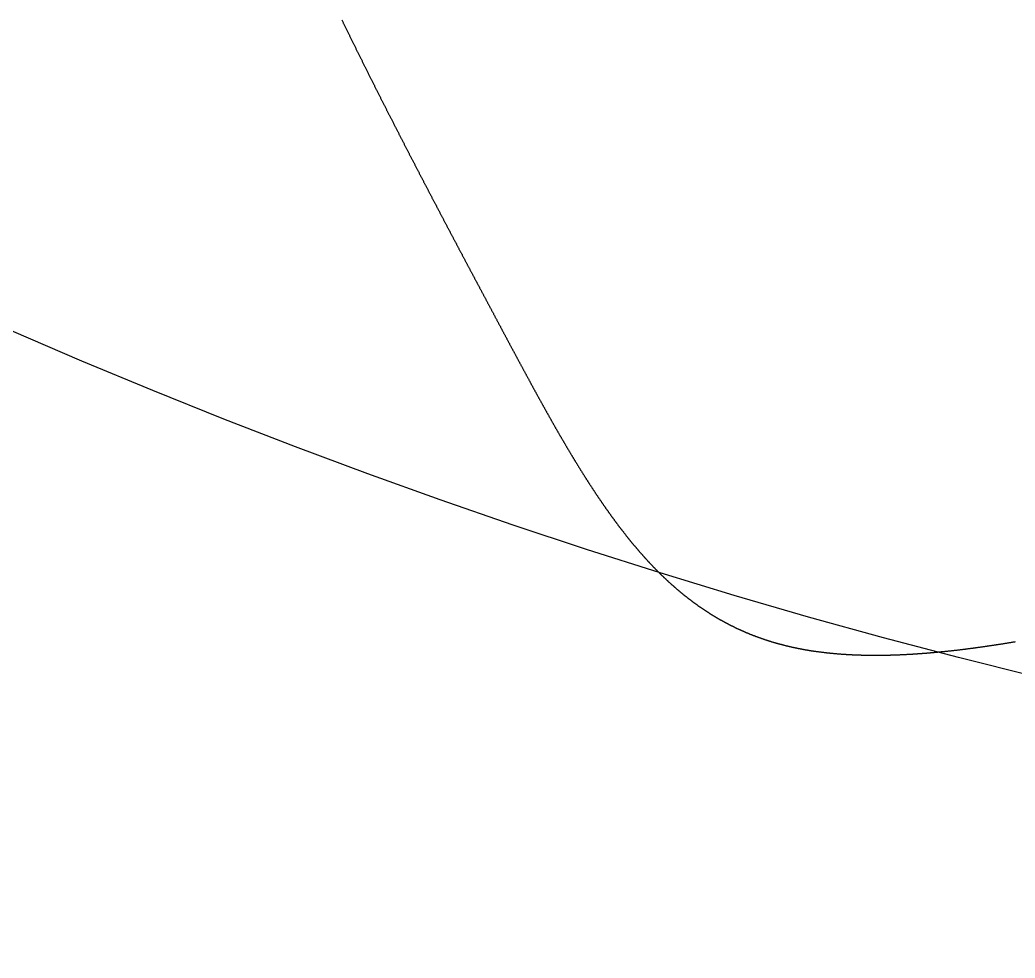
# Model space of a CAD drawing. Header units: millimetres. Extents: x 88 to 97873, y 32 to 55088.
# Drawn here: x 48741.762 to 48743.567, y 5017.401 to 5019.103 of the extents above; entities that cross this region are included whole.
import ezdxf

# ---------------------------------------------------------------- set-up
doc = ezdxf.new("R2010")
doc.units = ezdxf.units.MM
doc.header["$LTSCALE"] = 0.3

msp = doc.modelspace()

# ---------------------------------------------------------------- linework, layer by layer
msp.add_lwpolyline([(48742.3456, 5019.1029), (48742.3462, 5019.1017), (48742.3468, 5019.1006), (48742.3473, 5019.0994), (48742.3479, 5019.0982), (48742.3485, 5019.097), (48742.3491, 5019.0959), (48742.3496, 5019.0947), (48742.3502, 5019.0935), (48742.3508, 5019.0924), (48742.3513, 5019.0912), (48742.3519, 5019.09), (48742.3525, 5019.0888), (48742.3531, 5019.0877), (48742.3536, 5019.0865), (48742.3542, 5019.0853), (48742.3548, 5019.0841), (48742.3554, 5019.083), (48742.3559, 5019.0818), (48742.3565, 5019.0806), (48742.3571, 5019.0795), (48742.3577, 5019.0783), (48742.3582, 5019.0771), (48742.3588, 5019.076), (48742.3594, 5019.0748), (48742.3599, 5019.0736), (48742.3605, 5019.0725), (48742.3611, 5019.0713), (48742.3617, 5019.0701), (48742.3622, 5019.069), (48742.3628, 5019.0678), (48742.3634, 5019.0666), (48742.364, 5019.0655), (48742.3645, 5019.0643), (48742.3651, 5019.0631), (48742.3657, 5019.062), (48742.3663, 5019.0608), (48742.3668, 5019.0596), (48742.3674, 5019.0585), (48742.368, 5019.0573), (48742.3686, 5019.0561), (48742.3691, 5019.055), (48742.3697, 5019.0538), (48742.3703, 5019.0527), (48742.3709, 5019.0515), (48742.3714, 5019.0503), (48742.372, 5019.0492), (48742.3726, 5019.048), (48742.3732, 5019.0469), (48742.3737, 5019.0457), (48742.3743, 5019.0445), (48742.3749, 5019.0434), (48742.3755, 5019.0422), (48742.376, 5019.0411), (48742.3766, 5019.0399), (48742.3772, 5019.0387), (48742.3778, 5019.0376), (48742.3783, 5019.0364), (48742.3789, 5019.0353), (48742.3795, 5019.0341), (48742.3801, 5019.033), (48742.3806, 5019.0318), (48742.3812, 5019.0306), (48742.3818, 5019.0295), (48742.3824, 5019.0283), (48742.3829, 5019.0272), (48742.3835, 5019.026), (48742.3841, 5019.0249), (48742.3846, 5019.0237), (48742.3852, 5019.0226), (48742.3858, 5019.0214), (48742.3864, 5019.0203), (48742.3869, 5019.0191), (48742.3875, 5019.018), (48742.3881, 5019.0168), (48742.3887, 5019.0156), (48742.3892, 5019.0145), (48742.3898, 5019.0133), (48742.3904, 5019.0122), (48742.391, 5019.011), (48742.3915, 5019.0099), (48742.3921, 5019.0087), (48742.3927, 5019.0076), (48742.3933, 5019.0064), (48742.3938, 5019.0053), (48742.3944, 5019.0042), (48742.395, 5019.003), (48742.3956, 5019.0019), (48742.3961, 5019.0007), (48742.3967, 5018.9996), (48742.3973, 5018.9984), (48742.3979, 5018.9973), (48742.3984, 5018.9961), (48742.399, 5018.995), (48742.3996, 5018.9938), (48742.4002, 5018.9927), (48742.4007, 5018.9915), (48742.4013, 5018.9904), (48742.4019, 5018.9893), (48742.4025, 5018.9881), (48742.403, 5018.987), (48742.4036, 5018.9858), (48742.4042, 5018.9847), (48742.4048, 5018.9835), (48742.4053, 5018.9824), (48742.4059, 5018.9813), (48742.4065, 5018.9801), (48742.4071, 5018.979), (48742.4076, 5018.9778), (48742.4082, 5018.9767), (48742.4088, 5018.9756), (48742.4094, 5018.9744), (48742.4099, 5018.9733), (48742.4105, 5018.9722), (48742.4111, 5018.971), (48742.4117, 5018.9699), (48742.4122, 5018.9687), (48742.4128, 5018.9676), (48742.4134, 5018.9665), (48742.4139, 5018.9653), (48742.4145, 5018.9642), (48742.4151, 5018.9631), (48742.4157, 5018.9619), (48742.4162, 5018.9608), (48742.4168, 5018.9597), (48742.4174, 5018.9585), (48742.418, 5018.9574), (48742.4185, 5018.9563), (48742.4191, 5018.9551), (48742.4197, 5018.954), (48742.4203, 5018.9529), (48742.4208, 5018.9517), (48742.4214, 5018.9506), (48742.422, 5018.9495), (48742.4226, 5018.9483), (48742.4231, 5018.9472), (48742.4237, 5018.9461), (48742.4243, 5018.9449), (48742.4248, 5018.9438), (48742.4254, 5018.9427), (48742.426, 5018.9416), (48742.4266, 5018.9404), (48742.4271, 5018.9393), (48742.4277, 5018.9382), (48742.4283, 5018.9371), (48742.4289, 5018.9359), (48742.4294, 5018.9348), (48742.43, 5018.9337), (48742.4306, 5018.9326), (48742.4312, 5018.9314), (48742.4317, 5018.9303), (48742.4323, 5018.9292), (48742.4329, 5018.9281), (48742.4334, 5018.9269), (48742.434, 5018.9258), (48742.4346, 5018.9247), (48742.4352, 5018.9236), (48742.4357, 5018.9224), (48742.4363, 5018.9213), (48742.4369, 5018.9202), (48742.4374, 5018.9191), (48742.438, 5018.918), (48742.4386, 5018.9168), (48742.4392, 5018.9157), (48742.4397, 5018.9146), (48742.4403, 5018.9135), (48742.4409, 5018.9124), (48742.4414, 5018.9113), (48742.442, 5018.9101), (48742.4426, 5018.909), (48742.4432, 5018.9079), (48742.4437, 5018.9068), (48742.4443, 5018.9057), (48742.4449, 5018.9046), (48742.4454, 5018.9034), (48742.446, 5018.9023), (48742.4466, 5018.9012), (48742.4472, 5018.9001), (48742.4477, 5018.899), (48742.4483, 5018.8979), (48742.4489, 5018.8968), (48742.4494, 5018.8956), (48742.45, 5018.8945), (48742.4506, 5018.8934), (48742.4512, 5018.8923), (48742.4517, 5018.8912), (48742.4523, 5018.8901), (48742.4529, 5018.889), (48742.4534, 5018.8879), (48742.454, 5018.8868), (48742.4546, 5018.8857), (48742.4551, 5018.8846), (48742.4557, 5018.8834), (48742.4563, 5018.8823), (48742.4569, 5018.8812), (48742.4574, 5018.8801), (48742.458, 5018.879), (48742.4586, 5018.8779), (48742.4591, 5018.8768), (48742.4597, 5018.8757), (48742.4603, 5018.8746), (48742.4608, 5018.8735), (48742.4614, 5018.8724), (48742.462, 5018.8713), (48742.4625, 5018.8702), (48742.4631, 5018.8691), (48742.4637, 5018.868), (48742.4643, 5018.8669), (48742.4648, 5018.8658), (48742.4654, 5018.8647), (48742.466, 5018.8636), (48742.4665, 5018.8625), (48742.4671, 5018.8614), (48742.4677, 5018.8603), (48742.4682, 5018.8592), (48742.4688, 5018.8581), (48742.4694, 5018.857), (48742.4699, 5018.8559), (48742.4705, 5018.8548), (48742.4711, 5018.8537), (48742.4716, 5018.8526), (48742.4722, 5018.8515), (48742.4728, 5018.8504), (48742.4733, 5018.8493), (48742.4739, 5018.8482), (48742.4745, 5018.8471), (48742.475, 5018.846), (48742.4756, 5018.8449), (48742.4762, 5018.8438), (48742.4767, 5018.8428), (48742.4773, 5018.8417), (48742.4779, 5018.8406), (48742.4784, 5018.8395), (48742.479, 5018.8384), (48742.4796, 5018.8373), (48742.4801, 5018.8362), (48742.4807, 5018.8351), (48742.4813, 5018.834), (48742.4818, 5018.8329), (48742.4824, 5018.8319), (48742.4829, 5018.8308), (48742.4835, 5018.8297), (48742.4841, 5018.8286), (48742.4846, 5018.8275), (48742.4852, 5018.8264), (48742.4858, 5018.8253), (48742.4863, 5018.8243), (48742.4869, 5018.8232), (48742.4875, 5018.8221), (48742.488, 5018.821), (48742.4886, 5018.8199), (48742.4892, 5018.8188), (48742.4897, 5018.8178), (48742.4903, 5018.8167), (48742.4908, 5018.8156), (48742.4914, 5018.8145), (48742.492, 5018.8134), (48742.4925, 5018.8124), (48742.4931, 5018.8113), (48742.4937, 5018.8102), (48742.4942, 5018.8091), (48742.4948, 5018.808), (48742.4953, 5018.807), (48742.4959, 5018.8059), (48742.4965, 5018.8048), (48742.497, 5018.8037), (48742.4976, 5018.8027), (48742.4982, 5018.8016), (48742.4987, 5018.8005), (48742.4993, 5018.7994), (48742.4998, 5018.7984), (48742.5004, 5018.7973), (48742.501, 5018.7962), (48742.5015, 5018.7951), (48742.5021, 5018.7941), (48742.5026, 5018.793), (48742.5032, 5018.7919), (48742.5038, 5018.7908), (48742.5043, 5018.7898), (48742.5049, 5018.7887), (48742.5054, 5018.7876), (48742.506, 5018.7866), (48742.5066, 5018.7855), (48742.5071, 5018.7844), (48742.5077, 5018.7834), (48742.5082, 5018.7823), (48742.5088, 5018.7812), (48742.5093, 5018.7802), (48742.5099, 5018.7791), (48742.5105, 5018.778), (48742.511, 5018.777), (48742.5116, 5018.7759), (48742.5121, 5018.7748), (48742.5127, 5018.7738), (48742.5133, 5018.7727), (48742.5138, 5018.7717), (48742.5144, 5018.7706), (48742.5149, 5018.7695), (48742.5155, 5018.7685), (48742.516, 5018.7674), (48742.5166, 5018.7663), (48742.5172, 5018.7653), (48742.5177, 5018.7642), (48742.5183, 5018.7632), (48742.5188, 5018.7621), (48742.5194, 5018.7611), (48742.5199, 5018.76), (48742.5205, 5018.7589), (48742.521, 5018.7579), (48742.5216, 5018.7568), (48742.5221, 5018.7558), (48742.5227, 5018.7547), (48742.5233, 5018.7537), (48742.5238, 5018.7526), (48742.5244, 5018.7516), (48742.5249, 5018.7505), (48742.5255, 5018.7494), (48742.526, 5018.7484), (48742.5266, 5018.7473), (48742.5271, 5018.7463), (48742.5277, 5018.7452), (48742.5282, 5018.7442), (48742.5288, 5018.7431), (48742.5293, 5018.7421), (48742.5299, 5018.741), (48742.5304, 5018.74), (48742.531, 5018.7389), (48742.5316, 5018.7379), (48742.5321, 5018.7368), (48742.5327, 5018.7358), (48742.5332, 5018.7348), (48742.5338, 5018.7337), (48742.5343, 5018.7327), (48742.5349, 5018.7316), (48742.5354, 5018.7306), (48742.536, 5018.7295), (48742.5365, 5018.7285), (48742.5371, 5018.7274), (48742.5376, 5018.7264), (48742.5382, 5018.7254), (48742.5387, 5018.7243), (48742.5393, 5018.7233), (48742.5398, 5018.7222), (48742.5404, 5018.7212), (48742.5409, 5018.7202), (48742.5415, 5018.7191), (48742.542, 5018.7181), (48742.5425, 5018.7171), (48742.5431, 5018.716), (48742.5436, 5018.715), (48742.5442, 5018.7139), (48742.5447, 5018.7129), (48742.5453, 5018.7119), (48742.5458, 5018.7108), (48742.5464, 5018.7098), (48742.5469, 5018.7088), (48742.5475, 5018.7077), (48742.548, 5018.7067), (48742.5486, 5018.7057), (48742.5491, 5018.7046), (48742.5497, 5018.7036), (48742.5502, 5018.7026), (48742.5507, 5018.7015), (48742.5513, 5018.7005), (48742.5518, 5018.6995), (48742.5524, 5018.6985), (48742.5529, 5018.6974), (48742.5535, 5018.6964), (48742.554, 5018.6954), (48742.5546, 5018.6943), (48742.5551, 5018.6933), (48742.5556, 5018.6923), (48742.5562, 5018.6913), (48742.5567, 5018.6902), (48742.5573, 5018.6892), (48742.5578, 5018.6882), (48742.5583, 5018.6872), (48742.5589, 5018.6862), (48742.5594, 5018.6851), (48742.56, 5018.6841), (48742.5605, 5018.6831), (48742.5611, 5018.6821), (48742.5616, 5018.681), (48742.5621, 5018.68), (48742.5627, 5018.679), (48742.5632, 5018.678), (48742.5638, 5018.677), (48742.5643, 5018.676), (48742.5648, 5018.6749), (48742.5654, 5018.6739), (48742.5659, 5018.6729), (48742.5665, 5018.6719), (48742.567, 5018.6709), (48742.5675, 5018.6699), (48742.5681, 5018.6688), (48742.5686, 5018.6678), (48742.5691, 5018.6668), (48742.5697, 5018.6658), (48742.5702, 5018.6648), (48742.5708, 5018.6638), (48742.5713, 5018.6628), (48742.5718, 5018.6618), (48742.5724, 5018.6608), (48742.5729, 5018.6597), (48742.5734, 5018.6587), (48742.574, 5018.6577), (48742.5745, 5018.6567), (48742.575, 5018.6557), (48742.5756, 5018.6547), (48742.5761, 5018.6537), (48742.5766, 5018.6527), (48742.5772, 5018.6517), (48742.5777, 5018.6507), (48742.5782, 5018.6497), (48742.5788, 5018.6487), (48742.5793, 5018.6477), (48742.5798, 5018.6467), (48742.5804, 5018.6457), (48742.5809, 5018.6447), (48742.5814, 5018.6437), (48742.582, 5018.6427), (48742.5825, 5018.6417), (48742.583, 5018.6407), (48742.5836, 5018.6397), (48742.5841, 5018.6387), (48742.5846, 5018.6377), (48742.5852, 5018.6367), (48742.5857, 5018.6357), (48742.5862, 5018.6347), (48742.5867, 5018.6337), (48742.5873, 5018.6327), (48742.5878, 5018.6317), (48742.5883, 5018.6307), (48742.5889, 5018.6297), (48742.5894, 5018.6287), (48742.5899, 5018.6277), (48742.5904, 5018.6267), (48742.591, 5018.6258), (48742.5915, 5018.6248), (48742.592, 5018.6238), (48742.5926, 5018.6228), (48742.5931, 5018.6218), (48742.5936, 5018.6208), (48742.5941, 5018.6198), (48742.5947, 5018.6188), (48742.5952, 5018.6178), (48742.5957, 5018.6169), (48742.5962, 5018.6159), (48742.5968, 5018.6149), (48742.5973, 5018.6139), (48742.5978, 5018.6129), (48742.5983, 5018.6119), (48742.5989, 5018.611), (48742.5994, 5018.61), (48742.5999, 5018.609), (48742.6004, 5018.608), (48742.6009, 5018.607), (48742.6015, 5018.6061), (48742.602, 5018.6051), (48742.6025, 5018.6041), (48742.603, 5018.6031), (48742.6035, 5018.6021), (48742.6041, 5018.6012), (48742.6046, 5018.6002), (48742.6051, 5018.5992), (48742.6056, 5018.5982), (48742.6061, 5018.5973), (48742.6067, 5018.5963), (48742.6072, 5018.5953), (48742.6077, 5018.5943), (48742.6082, 5018.5934), (48742.6087, 5018.5924), (48742.6093, 5018.5914), (48742.6098, 5018.5905), (48742.6103, 5018.5895), (48742.6108, 5018.5885), (48742.6113, 5018.5875), (48742.6118, 5018.5866), (48742.6124, 5018.5856), (48742.6129, 5018.5846), (48742.6134, 5018.5837), (48742.6139, 5018.5827), (48742.6144, 5018.5817), (48742.6149, 5018.5808), (48742.6155, 5018.5798), (48742.616, 5018.5788), (48742.6165, 5018.5779), (48742.617, 5018.5769), (48742.6175, 5018.576), (48742.618, 5018.575), (48742.6185, 5018.574), (48742.619, 5018.5731), (48742.6196, 5018.5721), (48742.6201, 5018.5712), (48742.6206, 5018.5702), (48742.6211, 5018.5692), (48742.6216, 5018.5683), (48742.6221, 5018.5673), (48742.6226, 5018.5664), (48742.6231, 5018.5654), (48742.6236, 5018.5645), (48742.6242, 5018.5635), (48742.6247, 5018.5625), (48742.6252, 5018.5616), (48742.6257, 5018.5606), (48742.6262, 5018.5597), (48742.6267, 5018.5587), (48742.6272, 5018.5578), (48742.6277, 5018.5568), (48742.6282, 5018.5559), (48742.6287, 5018.5549), (48742.6292, 5018.554), (48742.6297, 5018.553), (48742.6302, 5018.5521), (48742.6307, 5018.5511), (48742.6312, 5018.5502), (48742.6318, 5018.5492), (48742.6323, 5018.5483), (48742.6328, 5018.5474), (48742.6333, 5018.5464), (48742.6338, 5018.5455), (48742.6343, 5018.5445), (48742.6348, 5018.5436), (48742.6353, 5018.5426), (48742.6358, 5018.5417), (48742.6363, 5018.5408), (48742.6368, 5018.5398), (48742.6373, 5018.5389), (48742.6378, 5018.5379), (48742.6383, 5018.537), (48742.6388, 5018.5361), (48742.6393, 5018.5351), (48742.6398, 5018.5342), (48742.6403, 5018.5333), (48742.6408, 5018.5323), (48742.6413, 5018.5314), (48742.6418, 5018.5304), (48742.6423, 5018.5295), (48742.6428, 5018.5286), (48742.6433, 5018.5277), (48742.6438, 5018.5267), (48742.6443, 5018.5258), (48742.6448, 5018.5249), (48742.6453, 5018.5239), (48742.6458, 5018.523), (48742.6463, 5018.5221), (48742.6468, 5018.5211), (48742.6472, 5018.5202), (48742.6477, 5018.5193), (48742.6482, 5018.5184), (48742.6487, 5018.5174), (48742.6492, 5018.5165), (48742.6497, 5018.5156), (48742.6502, 5018.5147), (48742.6507, 5018.5137), (48742.6512, 5018.5128), (48742.6517, 5018.5119), (48742.6522, 5018.511), (48742.6527, 5018.51), (48742.6532, 5018.5091), (48742.6537, 5018.5082), (48742.6542, 5018.5073), (48742.6547, 5018.5064), (48742.6551, 5018.5055), (48742.6556, 5018.5045), (48742.6561, 5018.5036), (48742.6566, 5018.5027), (48742.6571, 5018.5018), (48742.6576, 5018.5009), (48742.6581, 5018.5), (48742.6586, 5018.499), (48742.6591, 5018.4981), (48742.6596, 5018.4972), (48742.66, 5018.4963), (48742.6605, 5018.4954), (48742.661, 5018.4945), (48742.6615, 5018.4936), (48742.662, 5018.4927), (48742.6625, 5018.4918), (48742.663, 5018.4908), (48742.6635, 5018.4899), (48742.664, 5018.489), (48742.6644, 5018.4881), (48742.6649, 5018.4872), (48742.6654, 5018.4863), (48742.6659, 5018.4854), (48742.6664, 5018.4845), (48742.6669, 5018.4836), (48742.6674, 5018.4827), (48742.6678, 5018.4818), (48742.6683, 5018.4809), (48742.6688, 5018.48), (48742.6693, 5018.4791), (48742.6698, 5018.4782), (48742.6703, 5018.4773), (48742.6707, 5018.4764), (48742.6712, 5018.4755), (48742.6717, 5018.4746), (48742.6722, 5018.4737), (48742.6727, 5018.4728), (48742.6732, 5018.4719), (48742.6736, 5018.471), (48742.6741, 5018.4701), (48742.6746, 5018.4692), (48742.6751, 5018.4683), (48742.6756, 5018.4674), (48742.6761, 5018.4666), (48742.6765, 5018.4657), (48742.677, 5018.4648), (48742.6775, 5018.4639), (48742.678, 5018.463), (48742.6785, 5018.4621), (48742.6789, 5018.4612), (48742.6794, 5018.4603), (48742.6799, 5018.4594), (48742.6804, 5018.4586), (48742.6809, 5018.4577), (48742.6813, 5018.4568), (48742.6818, 5018.4559), (48742.6823, 5018.455), (48742.6828, 5018.4541), (48742.6833, 5018.4533), (48742.6837, 5018.4524), (48742.6842, 5018.4515), (48742.6847, 5018.4506), (48742.6852, 5018.4497), (48742.6857, 5018.4489), (48742.6861, 5018.448), (48742.6866, 5018.4471), (48742.6871, 5018.4462), (48742.6876, 5018.4453), (48742.688, 5018.4445), (48742.6885, 5018.4436), (48742.689, 5018.4427), (48742.6895, 5018.4418), (48742.6899, 5018.441), (48742.6904, 5018.4401), (48742.6909, 5018.4392), (48742.6914, 5018.4384), (48742.6918, 5018.4375), (48742.6923, 5018.4366), (48742.6928, 5018.4357), (48742.6933, 5018.4349), (48742.6937, 5018.434), (48742.6942, 5018.4331), (48742.6947, 5018.4323), (48742.6952, 5018.4314), (48742.6956, 5018.4305), (48742.6961, 5018.4297), (48742.6966, 5018.4288), (48742.6971, 5018.428), (48742.6975, 5018.4271), (48742.698, 5018.4262), (48742.6985, 5018.4254), (48742.699, 5018.4245), (48742.6994, 5018.4236), (48742.6999, 5018.4228), (48742.7004, 5018.4219), (48742.7009, 5018.4211), (48742.7013, 5018.4202), (48742.7018, 5018.4194), (48742.7023, 5018.4185), (48742.7027, 5018.4176), (48742.7032, 5018.4168), (48742.7037, 5018.4159), (48742.7042, 5018.4151), (48742.7046, 5018.4142), (48742.7051, 5018.4134), (48742.7056, 5018.4125), (48742.706, 5018.4117), (48742.7065, 5018.4108), (48742.707, 5018.41), (48742.7075, 5018.4091), (48742.7079, 5018.4083), (48742.7084, 5018.4074), (48742.7089, 5018.4066), (48742.7093, 5018.4057), (48742.7098, 5018.4049), (48742.7103, 5018.404), (48742.7107, 5018.4032), (48742.7112, 5018.4023), (48742.7117, 5018.4015), (48742.7122, 5018.4007), (48742.7126, 5018.3998), (48742.7131, 5018.399), (48742.7136, 5018.3981), (48742.714, 5018.3973), (48742.7145, 5018.3964), (48742.715, 5018.3956), (48742.7154, 5018.3948), (48742.7159, 5018.3939), (48742.7164, 5018.3931), (48742.7168, 5018.3923), (48742.7173, 5018.3914), (48742.7178, 5018.3906), (48742.7182, 5018.3898), (48742.7187, 5018.3889), (48742.7192, 5018.3881), (48742.7196, 5018.3873), (48742.7201, 5018.3864), (48742.7206, 5018.3856), (48742.7211, 5018.3848), (48742.7215, 5018.3839), (48742.722, 5018.3831), (48742.7225, 5018.3823), (48742.7229, 5018.3814), (48742.7234, 5018.3806), (48742.7239, 5018.3798), (48742.7243, 5018.379), (48742.7248, 5018.3781), (48742.7253, 5018.3773), (48742.7257, 5018.3765), (48742.7262, 5018.3757), (48742.7267, 5018.3748), (48742.7271, 5018.374), (48742.7276, 5018.3732), (48742.728, 5018.3724), (48742.7285, 5018.3716), (48742.729, 5018.3707), (48742.7294, 5018.3699), (48742.7299, 5018.3691), (48742.7304, 5018.3683), (48742.7308, 5018.3675), (48742.7313, 5018.3667), (48742.7318, 5018.3658), (48742.7322, 5018.365), (48742.7327, 5018.3642), (48742.7332, 5018.3634), (48742.7336, 5018.3626), (48742.7341, 5018.3618), (48742.7346, 5018.361), (48742.735, 5018.3602), (48742.7355, 5018.3593), (48742.736, 5018.3585), (48742.7364, 5018.3577), (48742.7369, 5018.3569), (48742.7374, 5018.3561), (48742.7378, 5018.3553), (48742.7383, 5018.3545), (48742.7387, 5018.3537), (48742.7392, 5018.3529), (48742.7397, 5018.3521), (48742.7401, 5018.3513), (48742.7406, 5018.3505), (48742.7411, 5018.3497), (48742.7415, 5018.3489), (48742.742, 5018.3481), (48742.7425, 5018.3473), (48742.7429, 5018.3465), (48742.7434, 5018.3457), (48742.7438, 5018.3449), (48742.7443, 5018.3441), (48742.7448, 5018.3433), (48742.7452, 5018.3425), (48742.7457, 5018.3417), (48742.7462, 5018.3409), (48742.7466, 5018.3401), (48742.7471, 5018.3393), (48742.7476, 5018.3385), (48742.748, 5018.3377), (48742.7485, 5018.3369), (48742.7489, 5018.3362), (48742.7494, 5018.3354), (48742.7499, 5018.3346), (48742.7503, 5018.3338), (48742.7508, 5018.333), (48742.7513, 5018.3322), (48742.7517, 5018.3314), (48742.7522, 5018.3306), (48742.7527, 5018.3299), (48742.7531, 5018.3291), (48742.7536, 5018.3283), (48742.754, 5018.3275), (48742.7545, 5018.3267), (48742.755, 5018.326), (48742.7554, 5018.3252), (48742.7559, 5018.3244), (48742.7564, 5018.3236), (48742.7568, 5018.3228), (48742.7573, 5018.3221), (48742.7577, 5018.3213), (48742.7582, 5018.3205), (48742.7587, 5018.3197), (48742.7591, 5018.319), (48742.7596, 5018.3182), (48742.7601, 5018.3174), (48742.7605, 5018.3166), (48742.761, 5018.3159), (48742.7614, 5018.3151), (48742.7619, 5018.3143), (48742.7624, 5018.3135), (48742.7628, 5018.3128), (48742.7633, 5018.312), (48742.7638, 5018.3112), (48742.7642, 5018.3105), (48742.7647, 5018.3097), (48742.7651, 5018.3089), (48742.7656, 5018.3082), (48742.7661, 5018.3074), (48742.7665, 5018.3066), (48742.767, 5018.3059), (48742.7675, 5018.3051), (48742.7679, 5018.3044), (48742.7684, 5018.3036), (48742.7689, 5018.3028), (48742.7693, 5018.3021), (48742.7698, 5018.3013), (48742.7702, 5018.3006), (48742.7707, 5018.2998), (48742.7712, 5018.2991), (48742.7716, 5018.2983), (48742.7721, 5018.2975), (48742.7726, 5018.2968), (48742.773, 5018.296), (48742.7735, 5018.2953), (48742.7739, 5018.2945), (48742.7744, 5018.2938), (48742.7749, 5018.293), (48742.7753, 5018.2923), (48742.7758, 5018.2915), (48742.7763, 5018.2908), (48742.7767, 5018.29), (48742.7772, 5018.2893), (48742.7776, 5018.2885), (48742.7781, 5018.2878), (48742.7786, 5018.287), (48742.779, 5018.2863), (48742.7795, 5018.2856), (48742.78, 5018.2848), (48742.7804, 5018.2841), (48742.7809, 5018.2833), (48742.7814, 5018.2826), (48742.7818, 5018.2818), (48742.7823, 5018.2811), (48742.7827, 5018.2804), (48742.7832, 5018.2796), (48742.7837, 5018.2789), (48742.7841, 5018.2782), (48742.7846, 5018.2774), (48742.7851, 5018.2767), (48742.7855, 5018.2759), (48742.786, 5018.2752), (48742.7865, 5018.2745), (48742.7869, 5018.2737), (48742.7874, 5018.273), (48742.7879, 5018.2723), (48742.7883, 5018.2716), (48742.7888, 5018.2708), (48742.7892, 5018.2701), (48742.7897, 5018.2694), (48742.7902, 5018.2686), (48742.7906, 5018.2679), (48742.7911, 5018.2672), (48742.7916, 5018.2665), (48742.792, 5018.2657), (48742.7925, 5018.265), (48742.793, 5018.2643), (48742.7934, 5018.2636), (48742.7939, 5018.2628), (48742.7944, 5018.2621), (48742.7948, 5018.2614), (48742.7953, 5018.2607), (48742.7958, 5018.26), (48742.7962, 5018.2592), (48742.7967, 5018.2585), (48742.7972, 5018.2578), (48742.7976, 5018.2571), (48742.7981, 5018.2564), (48742.7985, 5018.2557), (48742.799, 5018.255), (48742.7995, 5018.2542), (48742.7999, 5018.2535), (48742.8004, 5018.2528), (48742.8009, 5018.2521), (48742.8013, 5018.2514), (48742.8018, 5018.2507), (48742.8023, 5018.25), (48742.8027, 5018.2493), (48742.8032, 5018.2486), (48742.8037, 5018.2479), (48742.8041, 5018.2472), (48742.8046, 5018.2464), (48742.8051, 5018.2457), (48742.8055, 5018.245), (48742.806, 5018.2443), (48742.8065, 5018.2436), (48742.807, 5018.2429), (48742.8074, 5018.2422), (48742.8079, 5018.2415), (48742.8084, 5018.2408), (48742.8088, 5018.2401), (48742.8093, 5018.2394), (48742.8098, 5018.2387), (48742.8102, 5018.238), (48742.8107, 5018.2374), (48742.8112, 5018.2367), (48742.8116, 5018.236), (48742.8121, 5018.2353), (48742.8126, 5018.2346), (48742.813, 5018.2339), (48742.8135, 5018.2332), (48742.814, 5018.2325), (48742.8144, 5018.2318), (48742.8149, 5018.2311), (48742.8154, 5018.2304), (48742.8159, 5018.2298), (48742.8163, 5018.2291), (48742.8168, 5018.2284), (48742.8173, 5018.2277), (48742.8177, 5018.227), (48742.8182, 5018.2263), (48742.8187, 5018.2256), (48742.8192, 5018.225), (48742.8196, 5018.2243), (48742.8201, 5018.2236), (48742.8206, 5018.2229), (48742.821, 5018.2222), (48742.8215, 5018.2216), (48742.822, 5018.2209), (48742.8225, 5018.2202), (48742.8229, 5018.2195), (48742.8234, 5018.2189), (48742.8239, 5018.2182), (48742.8243, 5018.2175), (48742.8248, 5018.2168), (48742.8253, 5018.2162), (48742.8258, 5018.2155), (48742.8262, 5018.2148), (48742.8267, 5018.2142), (48742.8272, 5018.2135), (48742.8276, 5018.2128), (48742.8281, 5018.2121), (48742.8286, 5018.2115), (48742.8291, 5018.2108), (48742.8295, 5018.2102), (48742.83, 5018.2095), (48742.8305, 5018.2088), (48742.831, 5018.2082), (48742.8314, 5018.2075), (48742.8319, 5018.2068), (48742.8324, 5018.2062), (48742.8329, 5018.2055), (48742.8333, 5018.2049), (48742.8338, 5018.2042), (48742.8343, 5018.2035), (48742.8348, 5018.2029), (48742.8352, 5018.2022), (48742.8357, 5018.2016), (48742.8362, 5018.2009), (48742.8367, 5018.2003), (48742.8371, 5018.1996), (48742.8376, 5018.199), (48742.8381, 5018.1983), (48742.8386, 5018.1977), (48742.8391, 5018.197), (48742.8395, 5018.1964), (48742.84, 5018.1957), (48742.8405, 5018.1951), (48742.841, 5018.1944), (48742.8414, 5018.1938), (48742.8419, 5018.1931), (48742.8424, 5018.1925), (48742.8429, 5018.1918), (48742.8434, 5018.1912), (48742.8438, 5018.1905), (48742.8443, 5018.1899), (48742.8448, 5018.1893), (48742.8453, 5018.1886), (48742.8458, 5018.188), (48742.8462, 5018.1873), (48742.8467, 5018.1867), (48742.8472, 5018.1861), (48742.8477, 5018.1854), (48742.8482, 5018.1848), (48742.8486, 5018.1842), (48742.8491, 5018.1835), (48742.8496, 5018.1829), (48742.8501, 5018.1823), (48742.8506, 5018.1816), (48742.851, 5018.181), (48742.8515, 5018.1804), (48742.852, 5018.1797), (48742.8525, 5018.1791), (48742.853, 5018.1785), (48742.8535, 5018.1779), (48742.8539, 5018.1772), (48742.8544, 5018.1766), (48742.8549, 5018.176), (48742.8554, 5018.1754), (48742.8559, 5018.1747), (48742.8564, 5018.1741), (48742.8568, 5018.1735), (48742.8573, 5018.1729), (48742.8578, 5018.1722), (48742.8583, 5018.1716), (48742.8588, 5018.171), (48742.8593, 5018.1704), (48742.8598, 5018.1698), (48742.8602, 5018.1692), (48742.8607, 5018.1685), (48742.8612, 5018.1679), (48742.8617, 5018.1673), (48742.8622, 5018.1667), (48742.8627, 5018.1661), (48742.8632, 5018.1655), (48742.8637, 5018.1649), (48742.8641, 5018.1643), (48742.8646, 5018.1636), (48742.8651, 5018.163), (48742.8656, 5018.1624), (48742.8661, 5018.1618), (48742.8666, 5018.1612), (48742.8671, 5018.1606), (48742.8676, 5018.16), (48742.8681, 5018.1594), (48742.8685, 5018.1588), (48742.869, 5018.1582), (48742.8695, 5018.1576), (48742.87, 5018.157), (48742.8705, 5018.1564), (48742.871, 5018.1558), (48742.8715, 5018.1552), (48742.872, 5018.1546), (48742.8725, 5018.154), (48742.873, 5018.1534), (48742.8735, 5018.1528), (48742.874, 5018.1522), (48742.8745, 5018.1516), (48742.8749, 5018.151), (48742.8754, 5018.1504), (48742.8759, 5018.1498), (48742.8764, 5018.1493), (48742.8769, 5018.1487), (48742.8774, 5018.1481), (48742.8779, 5018.1475), (48742.8784, 5018.1469), (48742.8789, 5018.1463), (48742.8794, 5018.1457), (48742.8799, 5018.1451), (48742.8804, 5018.1446), (48742.8809, 5018.144), (48742.8814, 5018.1434), (48742.8819, 5018.1428), (48742.8824, 5018.1422), (48742.8829, 5018.1417), (48742.8834, 5018.1411), (48742.8839, 5018.1405), (48742.8844, 5018.1399), (48742.8849, 5018.1393), (48742.8854, 5018.1388), (48742.8859, 5018.1382), (48742.8864, 5018.1376), (48742.8869, 5018.137), (48742.8874, 5018.1365), (48742.8879, 5018.1359), (48742.8884, 5018.1353), (48742.8889, 5018.1348), (48742.8894, 5018.1342), (48742.8899, 5018.1336), (48742.8904, 5018.1331), (48742.8909, 5018.1325), (48742.8914, 5018.1319), (48742.8919, 5018.1314), (48742.8924, 5018.1308), (48742.8929, 5018.1302), (48742.8934, 5018.1297), (48742.8939, 5018.1291), (48742.8944, 5018.1285), (48742.8949, 5018.128), (48742.8954, 5018.1274), (48742.8959, 5018.1269), (48742.8964, 5018.1263), (48742.8969, 5018.1257), (48742.8974, 5018.1252), (48742.8979, 5018.1246), (48742.8985, 5018.1241), (48742.899, 5018.1235), (48742.8995, 5018.123), (48742.9, 5018.1224), (48742.9005, 5018.1219), (48742.901, 5018.1213), (48742.9015, 5018.1208), (48742.902, 5018.1202), (48742.9025, 5018.1197), (48742.903, 5018.1191), (48742.9035, 5018.1186), (48742.9041, 5018.118), (48742.9046, 5018.1175), (48742.9051, 5018.1169), (48742.9056, 5018.1164), (48742.9061, 5018.1158), (48742.9066, 5018.1153), (48742.9071, 5018.1148), (48742.9076, 5018.1142), (48742.9081, 5018.1137), (48742.9087, 5018.1131), (48742.9092, 5018.1126), (48742.9097, 5018.1121), (48742.9102, 5018.1115), (48742.9107, 5018.111), (48742.9112, 5018.1105), (48742.9117, 5018.1099), (48742.9123, 5018.1094), (48742.9128, 5018.1089), (48742.9133, 5018.1083), (48742.9138, 5018.1078), (48742.9143, 5018.1073), (48742.9148, 5018.1067), (48742.9154, 5018.1062), (48742.9159, 5018.1057), (48742.9164, 5018.1052), (48742.9169, 5018.1046), (48742.9174, 5018.1041), (48742.918, 5018.1036), (48742.9185, 5018.1031), (48742.919, 5018.1025), (48742.9195, 5018.102), (48742.92, 5018.1015), (48742.9206, 5018.101), (48742.9211, 5018.1005), (48742.9216, 5018.0999), (48742.9221, 5018.0994), (48742.9227, 5018.0989), (48742.9232, 5018.0984), (48742.9237, 5018.0979), (48742.9242, 5018.0974), (48742.9247, 5018.0969), (48742.9253, 5018.0963), (48742.9258, 5018.0958), (48742.9263, 5018.0953), (48742.9268, 5018.0948), (48742.9274, 5018.0943), (48742.9279, 5018.0938), (48742.9284, 5018.0933), (48742.929, 5018.0928), (48742.9295, 5018.0923), (48742.93, 5018.0918), (48742.9305, 5018.0913), (48742.9311, 5018.0908), (48742.9316, 5018.0903), (48742.9321, 5018.0898), (48742.9327, 5018.0893), (48742.9332, 5018.0888), (48742.9337, 5018.0883), (48742.9342, 5018.0878), (48742.9348, 5018.0873), (48742.9353, 5018.0868), (48742.9358, 5018.0863), (48742.9364, 5018.0858), (48742.9369, 5018.0853), (48742.9374, 5018.0848), (48742.938, 5018.0843), (48742.9385, 5018.0838), (48742.939, 5018.0833), (48742.9396, 5018.0828), (48742.9401, 5018.0823), (48742.9407, 5018.0819), (48742.9412, 5018.0814), (48742.9417, 5018.0809), (48742.9423, 5018.0804), (48742.9428, 5018.0799), (48742.9433, 5018.0794), (48742.9439, 5018.0789), (48742.9444, 5018.0785), (48742.945, 5018.078), (48742.9455, 5018.0775), (48742.946, 5018.077), (48742.9466, 5018.0765), (48742.9471, 5018.0761), (48742.9477, 5018.0756), (48742.9482, 5018.0751), (48742.9487, 5018.0746), (48742.9493, 5018.0742), (48742.9498, 5018.0737), (48742.9504, 5018.0732), (48742.9509, 5018.0727), (48742.9515, 5018.0723), (48742.952, 5018.0718), (48742.9525, 5018.0713), (48742.9531, 5018.0709), (48742.9536, 5018.0704), (48742.9542, 5018.0699), (48742.9547, 5018.0695), (48742.9553, 5018.069), (48742.9558, 5018.0685), (48742.9564, 5018.0681), (48742.9569, 5018.0676), (48742.9575, 5018.0671), (48742.958, 5018.0667), (48742.9586, 5018.0662), (48742.9591, 5018.0658), (48742.9597, 5018.0653), (48742.9602, 5018.0648), (48742.9608, 5018.0644), (48742.9613, 5018.0639), (48742.9619, 5018.0635), (48742.9624, 5018.063), (48742.963, 5018.0626), (48742.9635, 5018.0621), (48742.9641, 5018.0617), (48742.9646, 5018.0612), (48742.9652, 5018.0608), (48742.9658, 5018.0603), (48742.9663, 5018.0599), (48742.9669, 5018.0594), (48742.9674, 5018.059), (48742.968, 5018.0585), (48742.9685, 5018.0581), (48742.9691, 5018.0576), (48742.9697, 5018.0572), (48742.9702, 5018.0568), (48742.9708, 5018.0563), (48742.9713, 5018.0559), (48742.9719, 5018.0554), (48742.9725, 5018.055), (48742.973, 5018.0546), (48742.9736, 5018.0541), (48742.9741, 5018.0537), (48742.9747, 5018.0533), (48742.9753, 5018.0528), (48742.9758, 5018.0524), (48742.9764, 5018.052), (48742.977, 5018.0515), (48742.9775, 5018.0511), (48742.9781, 5018.0507), (48742.9787, 5018.0502), (48742.9792, 5018.0498), (48742.9798, 5018.0494), (48742.9804, 5018.049), (48742.9809, 5018.0485), (48742.9815, 5018.0481), (48742.9821, 5018.0477), (48742.9826, 5018.0473), (48742.9832, 5018.0468), (48742.9838, 5018.0464), (48742.9843, 5018.046), (48742.9849, 5018.0456), (48742.9855, 5018.0452), (48742.9861, 5018.0447), (48742.9866, 5018.0443), (48742.9872, 5018.0439), (48742.9878, 5018.0435), (48742.9884, 5018.0431), (48742.9889, 5018.0427), (48742.9895, 5018.0423), (48742.9901, 5018.0418), (48742.9907, 5018.0414), (48742.9912, 5018.041), (48742.9918, 5018.0406), (48742.9924, 5018.0402), (48742.993, 5018.0398), (48742.9935, 5018.0394), (48742.9941, 5018.039), (48742.9947, 5018.0386), (48742.9953, 5018.0382), (48742.9959, 5018.0378), (48742.9965, 5018.0374), (48742.997, 5018.037), (48742.9976, 5018.0366), (48742.9982, 5018.0362), (48742.9988, 5018.0358), (48742.9994, 5018.0354), (48743, 5018.035), (48743.0005, 5018.0346), (48743.0011, 5018.0342), (48743.0017, 5018.0338), (48743.0023, 5018.0334), (48743.0029, 5018.033), (48743.0035, 5018.0326), (48743.0041, 5018.0322), (48743.0046, 5018.0319), (48743.0052, 5018.0315), (48743.0058, 5018.0311), (48743.0064, 5018.0307), (48743.007, 5018.0303), (48743.0076, 5018.0299), (48743.0082, 5018.0295), (48743.0088, 5018.0292), (48743.0094, 5018.0288), (48743.01, 5018.0284), (48743.0106, 5018.028), (48743.0112, 5018.0276), (48743.0118, 5018.0273), (48743.0123, 5018.0269), (48743.0129, 5018.0265), (48743.0135, 5018.0261), (48743.0141, 5018.0257), (48743.0147, 5018.0254), (48743.0153, 5018.025), (48743.0159, 5018.0246), (48743.0165, 5018.0243), (48743.0171, 5018.0239), (48743.0177, 5018.0235), (48743.0183, 5018.0231), (48743.0189, 5018.0228), (48743.0195, 5018.0224), (48743.0201, 5018.022), (48743.0207, 5018.0217), (48743.0214, 5018.0213), (48743.022, 5018.021), (48743.0226, 5018.0206), (48743.0232, 5018.0202), (48743.0238, 5018.0199), (48743.0244, 5018.0195), (48743.025, 5018.0192), (48743.0256, 5018.0188), (48743.0262, 5018.0184), (48743.0268, 5018.0181), (48743.0274, 5018.0177), (48743.028, 5018.0174), (48743.0286, 5018.017), (48743.0293, 5018.0167), (48743.0299, 5018.0163), (48743.0305, 5018.016), (48743.0311, 5018.0156), (48743.0317, 5018.0153), (48743.0323, 5018.0149), (48743.0329, 5018.0146), (48743.0335, 5018.0142), (48743.0342, 5018.0139), (48743.0348, 5018.0135), (48743.0354, 5018.0132), (48743.036, 5018.0129), (48743.0366, 5018.0125), (48743.0373, 5018.0122), (48743.0379, 5018.0118), (48743.0385, 5018.0115), (48743.0391, 5018.0112), (48743.0397, 5018.0108), (48743.0404, 5018.0105), (48743.041, 5018.0101), (48743.0416, 5018.0098), (48743.0422, 5018.0095), (48743.0428, 5018.0091), (48743.0435, 5018.0088), (48743.0441, 5018.0085), (48743.0447, 5018.0082), (48743.0454, 5018.0078), (48743.046, 5018.0075), (48743.0466, 5018.0072), (48743.0472, 5018.0068), (48743.0479, 5018.0065), (48743.0485, 5018.0062), (48743.0491, 5018.0059), (48743.0498, 5018.0055), (48743.0504, 5018.0052), (48743.051, 5018.0049), (48743.0516, 5018.0046), (48743.0523, 5018.0043), (48743.0529, 5018.004), (48743.0536, 5018.0036), (48743.0542, 5018.0033), (48743.0548, 5018.003), (48743.0555, 5018.0027), (48743.0561, 5018.0024), (48743.0567, 5018.0021), (48743.0574, 5018.0018), (48743.058, 5018.0014), (48743.0586, 5018.0011), (48743.0593, 5018.0008), (48743.0599, 5018.0005), (48743.0606, 5018.0002), (48743.0612, 5017.9999), (48743.0619, 5017.9996), (48743.0625, 5017.9993), (48743.0631, 5017.999), (48743.0638, 5017.9987), (48743.0644, 5017.9984), (48743.0651, 5017.9981), (48743.0657, 5017.9978), (48743.0664, 5017.9975), (48743.067, 5017.9972), (48743.0677, 5017.9969), (48743.0683, 5017.9966), (48743.069, 5017.9963), (48743.0696, 5017.996), (48743.0703, 5017.9957), (48743.0709, 5017.9954), (48743.0716, 5017.9951), (48743.0722, 5017.9949), (48743.0729, 5017.9946), (48743.0735, 5017.9943), (48743.0742, 5017.994), (48743.0748, 5017.9937), (48743.0755, 5017.9934), (48743.0762, 5017.9931), (48743.0768, 5017.9928), (48743.0775, 5017.9926), (48743.0781, 5017.9923), (48743.0788, 5017.992), (48743.0794, 5017.9917), (48743.0801, 5017.9914), (48743.0808, 5017.9912), (48743.0814, 5017.9909), (48743.0821, 5017.9906), (48743.0828, 5017.9903), (48743.0834, 5017.9901), (48743.0841, 5017.9898), (48743.0847, 5017.9895), (48743.0854, 5017.9892), (48743.0861, 5017.989), (48743.0867, 5017.9887), (48743.0874, 5017.9884), (48743.0881, 5017.9882), (48743.0888, 5017.9879), (48743.0894, 5017.9876), (48743.0901, 5017.9874), (48743.0908, 5017.9871), (48743.0914, 5017.9869), (48743.0921, 5017.9866), (48743.0928, 5017.9863), (48743.0935, 5017.9861), (48743.0941, 5017.9858), (48743.0948, 5017.9856), (48743.0955, 5017.9853), (48743.0962, 5017.985), (48743.0968, 5017.9848), (48743.0975, 5017.9845), (48743.0982, 5017.9843), (48743.0989, 5017.984), (48743.0996, 5017.9838), (48743.1002, 5017.9835), (48743.1009, 5017.9833), (48743.1016, 5017.983), (48743.1023, 5017.9828), (48743.103, 5017.9825), (48743.1037, 5017.9823), (48743.1043, 5017.982), (48743.105, 5017.9818), (48743.1057, 5017.9816), (48743.1064, 5017.9813), (48743.1071, 5017.9811), (48743.1078, 5017.9808), (48743.1085, 5017.9806), (48743.1092, 5017.9804), (48743.1098, 5017.9801), (48743.1105, 5017.9799), (48743.1112, 5017.9796), (48743.1119, 5017.9794), (48743.1126, 5017.9792), (48743.1133, 5017.9789), (48743.114, 5017.9787), (48743.1147, 5017.9785), (48743.1154, 5017.9783), (48743.1161, 5017.978), (48743.1168, 5017.9778), (48743.1175, 5017.9776), (48743.1182, 5017.9773), (48743.1189, 5017.9771), (48743.1196, 5017.9769), (48743.1203, 5017.9767), (48743.121, 5017.9765), (48743.1217, 5017.9762), (48743.1224, 5017.976), (48743.1231, 5017.9758), (48743.1238, 5017.9756), (48743.1245, 5017.9754), (48743.1252, 5017.9751), (48743.1259, 5017.9749), (48743.1266, 5017.9747), (48743.1273, 5017.9745), (48743.1281, 5017.9743), (48743.1288, 5017.9741), (48743.1295, 5017.9739), (48743.1302, 5017.9737), (48743.1309, 5017.9735), (48743.1316, 5017.9732), (48743.1323, 5017.973), (48743.133, 5017.9728), (48743.1338, 5017.9726), (48743.1345, 5017.9724), (48743.1352, 5017.9722), (48743.1359, 5017.972), (48743.1366, 5017.9718), (48743.1373, 5017.9716), (48743.1381, 5017.9714), (48743.1388, 5017.9712), (48743.1395, 5017.971), (48743.1402, 5017.9708), (48743.1409, 5017.9706), (48743.1417, 5017.9704), (48743.1424, 5017.9703), (48743.1431, 5017.9701), (48743.1438, 5017.9699), (48743.1446, 5017.9697), (48743.1453, 5017.9695), (48743.146, 5017.9693), (48743.1468, 5017.9691), (48743.1475, 5017.9689), (48743.1482, 5017.9687), (48743.149, 5017.9686), (48743.1497, 5017.9684), (48743.1504, 5017.9682), (48743.1512, 5017.968), (48743.1519, 5017.9678), (48743.1526, 5017.9677), (48743.1534, 5017.9675), (48743.1541, 5017.9673), (48743.1548, 5017.9671), (48743.1556, 5017.967), (48743.1563, 5017.9668), (48743.157, 5017.9666), (48743.1578, 5017.9664), (48743.1585, 5017.9663), (48743.1593, 5017.9661), (48743.16, 5017.9659), (48743.1608, 5017.9658), (48743.1615, 5017.9656), (48743.1622, 5017.9654), (48743.163, 5017.9653), (48743.1637, 5017.9651), (48743.1645, 5017.9649), (48743.1652, 5017.9648), (48743.166, 5017.9646), (48743.1667, 5017.9644), (48743.1675, 5017.9643), (48743.1682, 5017.9641), (48743.169, 5017.964), (48743.1697, 5017.9638), (48743.1705, 5017.9637), (48743.1713, 5017.9635), (48743.172, 5017.9634), (48743.1728, 5017.9632), (48743.1735, 5017.963), (48743.1743, 5017.9629), (48743.175, 5017.9627), (48743.1758, 5017.9626), (48743.1766, 5017.9625), (48743.1773, 5017.9623), (48743.1781, 5017.9622), (48743.1788, 5017.962), (48743.1796, 5017.9619), (48743.1804, 5017.9617), (48743.1811, 5017.9616), (48743.1819, 5017.9614), (48743.1827, 5017.9613), (48743.1834, 5017.9612), (48743.1842, 5017.961), (48743.185, 5017.9609), (48743.1857, 5017.9608), (48743.1865, 5017.9606), (48743.1873, 5017.9605), (48743.1881, 5017.9604), (48743.1888, 5017.9602), (48743.1896, 5017.9601), (48743.1904, 5017.96), (48743.1912, 5017.9598), (48743.1919, 5017.9597), (48743.1927, 5017.9596), (48743.1935, 5017.9594), (48743.1943, 5017.9593), (48743.195, 5017.9592), (48743.1958, 5017.9591), (48743.1966, 5017.9589), (48743.1974, 5017.9588), (48743.1982, 5017.9587), (48743.1989, 5017.9586), (48743.1997, 5017.9585), (48743.2005, 5017.9583), (48743.2013, 5017.9582), (48743.2021, 5017.9581), (48743.2029, 5017.958), (48743.2037, 5017.9579), (48743.2044, 5017.9578), (48743.2052, 5017.9577), (48743.206, 5017.9575), (48743.2068, 5017.9574), (48743.2076, 5017.9573), (48743.2084, 5017.9572), (48743.2092, 5017.9571), (48743.21, 5017.957), (48743.2108, 5017.9569), (48743.2116, 5017.9568), (48743.2124, 5017.9567), (48743.2132, 5017.9566), (48743.214, 5017.9565), (48743.2148, 5017.9564), (48743.2156, 5017.9563), (48743.2164, 5017.9562), (48743.2172, 5017.9561), (48743.218, 5017.956), (48743.2188, 5017.9559), (48743.2196, 5017.9558), (48743.2204, 5017.9557), (48743.2212, 5017.9556), (48743.222, 5017.9555), (48743.2228, 5017.9554), (48743.2236, 5017.9553), (48743.2244, 5017.9552), (48743.2252, 5017.9551), (48743.226, 5017.9551), (48743.2268, 5017.955), (48743.2276, 5017.9549), (48743.2284, 5017.9548), (48743.2292, 5017.9547), (48743.2301, 5017.9546), (48743.2309, 5017.9545), (48743.2317, 5017.9545), (48743.2325, 5017.9544), (48743.2333, 5017.9543), (48743.2341, 5017.9542), (48743.2349, 5017.9541), (48743.2358, 5017.9541), (48743.2366, 5017.954), (48743.2374, 5017.9539), (48743.2382, 5017.9538), (48743.239, 5017.9538), (48743.2399, 5017.9537), (48743.2407, 5017.9536), (48743.2415, 5017.9535), (48743.2423, 5017.9535), (48743.2432, 5017.9534), (48743.244, 5017.9533), (48743.2448, 5017.9533), (48743.2456, 5017.9532), (48743.2465, 5017.9531), (48743.2473, 5017.9531), (48743.2481, 5017.953), (48743.2489, 5017.9529), (48743.2498, 5017.9529), (48743.2506, 5017.9528), (48743.2514, 5017.9527), (48743.2523, 5017.9527), (48743.2531, 5017.9526), (48743.2539, 5017.9526), (48743.2548, 5017.9525), (48743.2556, 5017.9525), (48743.2564, 5017.9524), (48743.2573, 5017.9523), (48743.2581, 5017.9523), (48743.259, 5017.9522), (48743.2598, 5017.9522), (48743.2606, 5017.9521), (48743.2615, 5017.9521), (48743.2623, 5017.952), (48743.2632, 5017.952), (48743.264, 5017.9519), (48743.2648, 5017.9519), (48743.2657, 5017.9518), (48743.2665, 5017.9518), (48743.2674, 5017.9517), (48743.2682, 5017.9517), (48743.2691, 5017.9517), (48743.2699, 5017.9516), (48743.2708, 5017.9516), (48743.2716, 5017.9515), (48743.2725, 5017.9515), (48743.2733, 5017.9515), (48743.2742, 5017.9514), (48743.275, 5017.9514), (48743.2759, 5017.9513), (48743.2767, 5017.9513), (48743.2776, 5017.9513), (48743.2784, 5017.9512), (48743.2793, 5017.9512), (48743.2801, 5017.9512), (48743.281, 5017.9511), (48743.2818, 5017.9511), (48743.2827, 5017.9511), (48743.2836, 5017.9511), (48743.2844, 5017.951), (48743.2853, 5017.951), (48743.2861, 5017.951), (48743.287, 5017.951), (48743.2879, 5017.9509), (48743.2887, 5017.9509), (48743.2896, 5017.9509), (48743.2905, 5017.9509), (48743.2913, 5017.9508), (48743.2922, 5017.9508), (48743.2931, 5017.9508), (48743.2939, 5017.9508), (48743.2948, 5017.9508), (48743.2957, 5017.9507), (48743.2965, 5017.9507), (48743.2974, 5017.9507), (48743.2983, 5017.9507), (48743.2991, 5017.9507), (48743.3, 5017.9507), (48743.3009, 5017.9507), (48743.3018, 5017.9507), (48743.3026, 5017.9506), (48743.3035, 5017.9506), (48743.3044, 5017.9506), (48743.3053, 5017.9506), (48743.3061, 5017.9506), (48743.307, 5017.9506), (48743.3079, 5017.9506), (48743.3088, 5017.9506), (48743.3097, 5017.9506), (48743.3105, 5017.9506), (48743.3114, 5017.9506), (48743.3123, 5017.9506), (48743.3132, 5017.9506), (48743.3141, 5017.9506), (48743.3149, 5017.9506), (48743.3158, 5017.9506), (48743.3167, 5017.9506), (48743.3176, 5017.9506), (48743.3185, 5017.9506), (48743.3194, 5017.9506), (48743.3203, 5017.9506), (48743.3212, 5017.9506), (48743.322, 5017.9506), (48743.3229, 5017.9506), (48743.3238, 5017.9506), (48743.3247, 5017.9506), (48743.3256, 5017.9507), (48743.3265, 5017.9507), (48743.3274, 5017.9507), (48743.3283, 5017.9507), (48743.3292, 5017.9507), (48743.3301, 5017.9507), (48743.331, 5017.9507), (48743.3319, 5017.9507), (48743.3328, 5017.9508), (48743.3337, 5017.9508), (48743.3346, 5017.9508), (48743.3355, 5017.9508), (48743.3364, 5017.9508), (48743.3373, 5017.9509), (48743.3382, 5017.9509), (48743.3391, 5017.9509), (48743.34, 5017.9509), (48743.3409, 5017.9509), (48743.3418, 5017.951), (48743.3427, 5017.951), (48743.3436, 5017.951), (48743.3445, 5017.9511), (48743.3454, 5017.9511), (48743.3463, 5017.9511), (48743.3472, 5017.9511), (48743.3481, 5017.9512), (48743.349, 5017.9512), (48743.35, 5017.9512), (48743.3509, 5017.9513), (48743.3518, 5017.9513), (48743.3527, 5017.9513), (48743.3536, 5017.9514), (48743.3545, 5017.9514), (48743.3554, 5017.9514), (48743.3563, 5017.9515), (48743.3573, 5017.9515), (48743.3582, 5017.9515), (48743.3591, 5017.9516), (48743.36, 5017.9516), (48743.3609, 5017.9517), (48743.3619, 5017.9517), (48743.3628, 5017.9517), (48743.3637, 5017.9518), (48743.3646, 5017.9518), (48743.3655, 5017.9519), (48743.3665, 5017.9519), (48743.3674, 5017.952), (48743.3683, 5017.952), (48743.3692, 5017.9521), (48743.3702, 5017.9521), (48743.3711, 5017.9522), (48743.372, 5017.9522), (48743.3729, 5017.9523), (48743.3739, 5017.9523), (48743.3748, 5017.9524), (48743.3757, 5017.9524), (48743.3766, 5017.9525), (48743.3776, 5017.9525), (48743.3785, 5017.9526), (48743.3794, 5017.9526), (48743.3804, 5017.9527), (48743.3813, 5017.9527), (48743.3822, 5017.9528), (48743.3832, 5017.9529), (48743.3841, 5017.9529), (48743.385, 5017.953), (48743.386, 5017.953), (48743.3869, 5017.9531), (48743.3879, 5017.9532), (48743.3888, 5017.9532), (48743.3897, 5017.9533), (48743.3907, 5017.9534), (48743.3916, 5017.9534), (48743.3926, 5017.9535), (48743.3935, 5017.9535), (48743.3944, 5017.9536), (48743.3954, 5017.9537), (48743.3963, 5017.9538), (48743.3973, 5017.9538), (48743.3982, 5017.9539), (48743.3992, 5017.954), (48743.4001, 5017.954), (48743.4011, 5017.9541), (48743.402, 5017.9542), (48743.4029, 5017.9542), (48743.4039, 5017.9543), (48743.4048, 5017.9544), (48743.4058, 5017.9545), (48743.4067, 5017.9545), (48743.4077, 5017.9546), (48743.4087, 5017.9547), (48743.4096, 5017.9548), (48743.4106, 5017.9549), (48743.4115, 5017.9549), (48743.4125, 5017.955), (48743.4134, 5017.9551), (48743.4144, 5017.9552), (48743.4153, 5017.9553), (48743.4163, 5017.9553), (48743.4172, 5017.9554), (48743.4182, 5017.9555), (48743.4192, 5017.9556), (48743.4201, 5017.9557), (48743.4211, 5017.9558), (48743.422, 5017.9559), (48743.423, 5017.956), (48743.424, 5017.956), (48743.4249, 5017.9561), (48743.4259, 5017.9562), (48743.4269, 5017.9563), (48743.4278, 5017.9564), (48743.4288, 5017.9565), (48743.4298, 5017.9566), (48743.4307, 5017.9567), (48743.4317, 5017.9568), (48743.4327, 5017.9569), (48743.4336, 5017.957), (48743.4346, 5017.9571), (48743.4356, 5017.9572), (48743.4365, 5017.9573), (48743.4375, 5017.9574), (48743.4385, 5017.9575), (48743.4394, 5017.9576), (48743.4404, 5017.9577), (48743.4414, 5017.9578), (48743.4424, 5017.9579), (48743.4433, 5017.958), (48743.4443, 5017.9581), (48743.4453, 5017.9582), (48743.4463, 5017.9583), (48743.4472, 5017.9584), (48743.4482, 5017.9585), (48743.4492, 5017.9586), (48743.4502, 5017.9587), (48743.4512, 5017.9588), (48743.4521, 5017.9589), (48743.4531, 5017.959), (48743.4541, 5017.9591), (48743.4551, 5017.9592), (48743.4561, 5017.9593), (48743.457, 5017.9595), (48743.458, 5017.9596), (48743.459, 5017.9597), (48743.46, 5017.9598), (48743.461, 5017.9599), (48743.462, 5017.96), (48743.463, 5017.9601), (48743.4639, 5017.9603), (48743.4649, 5017.9604), (48743.4659, 5017.9605), (48743.4669, 5017.9606), (48743.4679, 5017.9607), (48743.4689, 5017.9608), (48743.4699, 5017.961), (48743.4709, 5017.9611), (48743.4719, 5017.9612), (48743.4729, 5017.9613), (48743.4739, 5017.9614), (48743.4748, 5017.9616), (48743.4758, 5017.9617), (48743.4768, 5017.9618), (48743.4778, 5017.9619), (48743.4788, 5017.9621), (48743.4798, 5017.9622), (48743.4808, 5017.9623), (48743.4818, 5017.9625), (48743.4828, 5017.9626), (48743.4838, 5017.9627), (48743.4848, 5017.9628), (48743.4858, 5017.963), (48743.4868, 5017.9631), (48743.4878, 5017.9632), (48743.4888, 5017.9634), (48743.4898, 5017.9635), (48743.4908, 5017.9636), (48743.4918, 5017.9638), (48743.4928, 5017.9639), (48743.4939, 5017.964), (48743.4949, 5017.9642), (48743.4959, 5017.9643), (48743.4969, 5017.9644), (48743.4979, 5017.9646), (48743.4989, 5017.9647), (48743.4999, 5017.9649), (48743.5009, 5017.965), (48743.5019, 5017.9651), (48743.5029, 5017.9653), (48743.5039, 5017.9654), (48743.505, 5017.9656), (48743.506, 5017.9657), (48743.507, 5017.9658), (48743.508, 5017.966), (48743.509, 5017.9661), (48743.51, 5017.9663), (48743.511, 5017.9664), (48743.5121, 5017.9666), (48743.5131, 5017.9667), (48743.5141, 5017.9669), (48743.5151, 5017.967), (48743.5161, 5017.9672), (48743.5171, 5017.9673), (48743.5182, 5017.9675), (48743.5192, 5017.9676), (48743.5202, 5017.9678), (48743.5212, 5017.9679), (48743.5222, 5017.9681), (48743.5233, 5017.9682), (48743.5243, 5017.9684), (48743.5253, 5017.9685), (48743.5263, 5017.9687), (48743.5274, 5017.9688), (48743.5284, 5017.969), (48743.5294, 5017.9691), (48743.5304, 5017.9693), (48743.5315, 5017.9694), (48743.5325, 5017.9696), (48743.5335, 5017.9698), (48743.5346, 5017.9699), (48743.5356, 5017.9701), (48743.5366, 5017.9702), (48743.5376, 5017.9704), (48743.5387, 5017.9706), (48743.5397, 5017.9707), (48743.5407, 5017.9709), (48743.5418, 5017.971), (48743.5428, 5017.9712), (48743.5438, 5017.9714), (48743.5449, 5017.9715), (48743.5459, 5017.9717), (48743.5469, 5017.9719), (48743.548, 5017.972), (48743.549, 5017.9722), (48743.5501, 5017.9724), (48743.5511, 5017.9725), (48743.5521, 5017.9727), (48743.5532, 5017.9729), (48743.5542, 5017.973), (48743.5552, 5017.9732), (48743.5563, 5017.9734), (48743.5573, 5017.9736), (48743.5584, 5017.9737), (48743.5594, 5017.9739), (48743.5605, 5017.9741), (48743.5615, 5017.9743), (48743.5625, 5017.9744), (48743.5636, 5017.9746), (48743.5646, 5017.9748), (48743.5657, 5017.9749), (48743.5667, 5017.9751), (48743.5678, 5017.9753)])
for radius in [18.5479, 14.363, 11.4141]:
    msp.add_circle((48746.3172, 5029.0009), radius)

doc.saveas('drawing.dxf')
